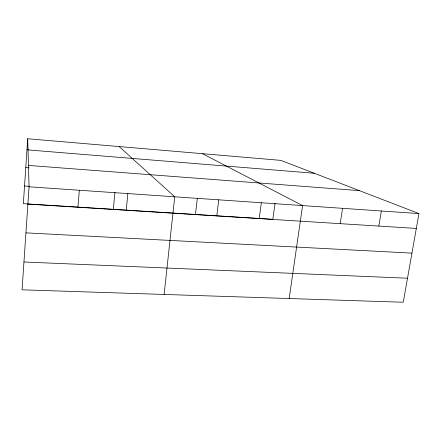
<?xml version="1.0" encoding="UTF-8"?>
<svg xmlns="http://www.w3.org/2000/svg" width="441" height="441" viewBox="0 0 441 441"><rect width="100%" height="100%" fill="white"/><g stroke="black" fill="none" stroke-linecap="round" stroke-linejoin="round"><path stroke-width="0.66" d="M27.706 138.75L29.073 186.797L22.05 289.814L403.25 302.25L418.95 213.576L280.9 160.386L27.706 138.75L23.362 203.665L272.847 219.304L275.041 203.24M77.93 207.248L79.33 190.247M113.354 209.304L114.93 192.215M126.253 210.274L127.851 193.582M164.118 294.45L174.73 196.802L119.131 146.561M195.457 214.453L197.287 198.555M216.779 215.941L218.73 199.823M259.22 218.598L261.326 202.75M289.164 298.529L302.587 205.583L202.447 153.683M340.187 223.67L342.574 208.328M378.83 226.09L381.344 210.996M23.946 261.987L407.501 278.227M25.931 232.854L411.944 253.134M27.893 204.111L416.321 228.432M24.547 185.992L29.332 186.323M29.073 186.797L418.95 213.576M25.776 167.597L29.211 167.856M28.467 165.43L359.393 190.628M26.984 149.565L28.334 149.675M28.026 149.923L314.345 173.269"/></g></svg>
